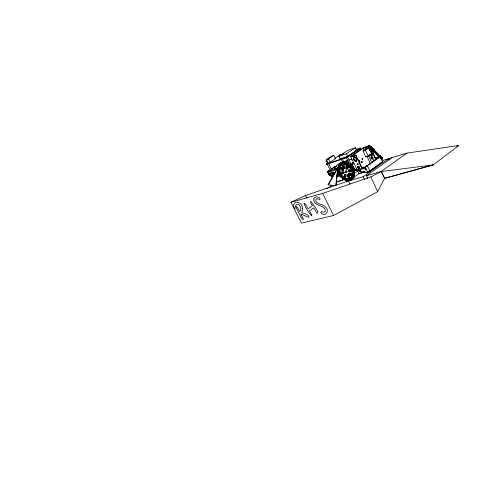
<?xml version="1.0" encoding="UTF-8"?>
<svg xmlns="http://www.w3.org/2000/svg" width="483" height="483" viewBox="0 0 483 483"><rect width="100%" height="100%" fill="white"/><g stroke="black" fill="none" stroke-linecap="round" stroke-linejoin="round"><path stroke-width="0.72" d="M373.003 149.996C371.801 150.738 374.162 149.893 372.055 150.104M374.253 150.587L373.444 150.116L372.942 150.956L376.535 154.385L372.942 150.956M365.426 168.012A0.773 0.568 54.2 0 1 365.094 168.265L359.31 169.298L364.816 168.464A0.773 0.568 54.2 0 0 365.196 167.975L365.22 166.913L380.079 156.709L379.644 156.74L379.614 157.79M370.056 155.665L369.622 155.967L370.799 155.508L370.376 154.518L370.799 155.508L370.087 154.958L370.829 154.373C370.383 153.896 371.083 156.395 372.514 154.868L368.203 146.464L369.024 145.769A0.761 0.568 55.8 0 1 369.893 146.258L375.194 157.434L375.828 157.947L377.078 157.609A0.761 0.568 54.2 0 1 377.954 158.11L377.615 158.352A0.761 0.568 54.2 0 0 376.74 157.85L375.52 158.189L374.85 157.669L369.549 146.494A0.761 0.568 55.8 0 0 368.68 146.005L364.188 147.556M333.831 172.89C329.165 176.47 327.009 172.618 333.536 172.183L329.521 173.554L328.712 174.52L329.738 175.486L333.524 175.963M359.014 161.576C358.199 159.619 359.636 162.765 359.31 160.779C358.217 162.173 360.457 160.278 358.398 161.159M353.858 171.785C357.197 169.189 349.396 165.065 353.236 163.061M354.111 171.604C357.535 169.074 349.33 164.763 353.852 163.151M382.301 158.382L382.216 157.832M370.129 150.304L369.404 148.323M381.075 157.669L381.135 158.702L381.467 158.333L381.141 157.609M352.451 166.381L352.3 167.076L351.884 166.394M327.082 160.664L327.154 161.225L326.164 161.564L326.194 160.779L326.737 160.754M368.807 147.955L368.789 147.695M381.111 157.995C381.534 159.487 382.138 158.056 380.876 157.875A0.948 0.712 53.9 0 1 381.214 159.553M373.401 160.392C376.088 161.841 370.884 159.758 374.579 160.477M380.519 156.033C378.726 156.383 383.164 157.778 381.811 159.275M380.966 157.79L381.135 158.702M369.96 150.442L369.199 148.311L370.141 149.935M345.182 168.03L344.566 168.754L342.996 167.305L342.725 166.267L343.153 165.216M343.22 165.47L343.449 166.991L345.019 168.44L344.119 167.903M339.573 163.671L340.038 163.049A2.337 0.326 -26.2 0 0 340.974 162.59C342.616 161.769 338.601 164.226 339.609 163.532M349.366 178.046L348.678 177.992L347.573 176.748L347.301 175.721L347.736 174.677M348.69 177.339L349.589 177.889L348.02 176.434L347.796 174.931L347.959 174.52L348.424 174.737M342.471 162.391C344.131 161.225 339.229 164.268 340.557 162.982M372.882 149.802L372.206 149.078L372.822 148.921L373.317 149.555L372.683 148.861M344.125 172.22L343.908 173.095L344.125 172.22L342.833 173.898L341.958 173.88L341.064 173.349L341.113 172.878L342.35 171.67M343.28 173.59L341.517 173.035L341.729 172.165L341.064 173.349L341.958 173.88M389.262 159.982L388.652 158.684L363.101 176.712L348.551 180.902C341.716 180.455 336.458 172.842 338.36 166.291L340.298 163.87L343.304 162.994C350.006 163.646 355.12 171.006 353.327 177.509L351.376 180.008L348.34 180.908C341.68 180.262 336.609 173.017 338.263 166.538L340.135 163.985L343.147 163C349.885 163.514 355.071 170.879 353.363 177.406L351.497 179.924L305.522 195.512L290.929 202.286L301.41 223.128L333.548 215.496L377.615 191.727L384.722 178.251L381.467 171.387L370.896 176.881L322.65 193.393L290.929 202.286M338.77 166.907L338.523 169.183L338.734 167.003L340.406 164.612L343.322 163.61L346.637 164.365L350.06 166.943L346.377 164.244L343.129 163.622L340.237 164.727L338.565 167.118C337.786 176.814 337.798 164.576 340.515 164.528M351.322 170.795L350.223 171.61L348.424 171.054L348.641 170.167L349.74 169.352L350.634 169.37M350.676 171.296L348.877 170.74L349.094 169.853L348.424 171.054L349.33 171.592M352.584 175.341L352.783 173.596L351.63 170.058L352.566 173.331L352.204 176.289L350.622 178.33L348.146 179.072C342.707 178.559 338.559 172.63 339.923 167.347L341.457 165.264C344.174 163.526 347.488 165.083 349.529 167.106M328.579 184.434L328.108 184.772L335.534 185.726L335.782 185.436L337.846 167.595L338.299 166.997M336.102 185.158L338.112 167.07L328.108 184.76L328.82 184.319M349.287 169.672L351.093 170.221L350.869 171.109L351.322 170.064L351.473 170.59L351.364 169.787M351.165 169.871L351.413 171.175M381.31 159.149L381.516 158.4L381.371 158.943M340.388 164.341L341.161 163.29L344.174 162.3C350.912 162.807 356.098 170.167 354.377 176.687L352.505 179.205L351.159 179.652L352.385 179.29L354.335 176.79C356.14 170.294 351.026 162.94 344.331 162.294L341.324 163.176L339.38 165.597M345.454 171.374C345.52 173.808 347.875 171.23 345.617 171.169M345.906 171.06L346.577 172.153M381.377 158.641L381.25 157.633M353.333 158.672L353.798 157.464L354.389 157.271L355.73 157.887L356.357 158.961L356.478 161.382M352.367 166.919L351.817 167.13M352.626 166.738L352.035 166.925M349.39 167.076L346.414 164.926L343.292 164.22L340.654 165.077L339.006 167.317L338.674 170.511L338.975 167.408L340.551 165.156L343.111 164.226C349.131 164.516 353.816 171.169 352.222 176.947L350.404 179.205L352.137 177.164C353.532 173.427 351.594 169.412 349.01 166.744M352.638 177.249C354.317 171.151 349.463 164.22 343.153 163.731L340.437 164.6M349.45 166.327C352.204 169.135 353.936 173.204 352.807 177.128L350.827 179.585M354.003 170.312L353.828 170.626M357.704 166.967L357.849 166.43M358.597 168.489L359.189 168.072L359.467 166.925L359.545 167.824L358.525 168.144M371.324 155.333L370.678 154.717L371.113 154.415M371.041 154.312L371.185 154.832M372.194 158.955L372.791 158.539C373.22 157.579 371.656 156.19 371.022 157.295L371.089 158.176L372.176 158.955M360.052 169.835L360.04 170.39M371.306 157.47L371.584 156.758M371.988 150.781C373.009 148.951 371.928 149.621 372.17 151.022M374.108 160.416C374.929 160.948 373.124 159.722 374.065 159.867M381.268 158.895L381.449 158.804M382.107 158.098L381.353 157.543L382.162 157.754M365.957 169.762L365.492 169.207L365.758 168.875M329.382 173.675L329.907 174.351L334.019 172.932M354.268 156.782L353.526 156.897L353.604 156.196M329.641 173.5L330.167 174.176L329.66 173.457M356.472 161.407L356.013 161.714L355.373 161.413L353.942 160.03L353.339 158.684M356.496 161.244L356.738 159.644M359.606 167.444L359.406 167.999M371.892 151.36L372.357 150.201C373.075 148.39 371.566 146.246 369.743 145.854L368.704 145.975M347.374 157.138C347.126 156.148 345.442 157.712 347.072 156.788M372.073 155.17L371.457 153.872L368.239 156.106L365.788 156.903L362.975 151.01L366.211 148.806L365.595 147.502L366.772 147.031C366.531 148.462 368.378 147.792 367.074 147.001L367.672 146.977M360.113 170.529C359.732 171.586 358.875 169.485 359.932 170.143M365.987 169.611C365.178 170.704 365.184 168.012 365.987 169.593M377.151 153.546L376.589 154.125L377.199 153.286L374.434 150.557L374.138 150.799M342.725 166.267L342.924 165.367L344.5 166.822L344.566 168.754L343.667 168.211M344.566 168.754L344.5 166.822L342.924 165.367M331.694 170.094L331.344 170.221L331.936 169.871L330.324 170.704L331.096 170.427M347.301 175.721L347.506 174.834L349.082 176.295L349.143 178.203L348.243 177.659M347.754 175.401L347.959 174.52M349.143 178.203L349.082 176.295L347.506 174.834M341.064 173.349L341.276 172.473M343.455 173.409L343.673 172.534L341.898 171.984M371.711 151.282L372.345 150.642L371.88 149.67L371.391 150.002L370.998 149.446L372.013 149.947M348.424 171.054L348.641 170.167M373.118 149.084C373.365 149.99 372.194 149.06 373.124 149.73M327.752 171.7L330.082 169.793M331.308 168.959C331.779 167.607 340.799 164.963 333.765 167.287M352.222 163.822L352.137 164.28M333.934 167.698L333.759 167.299M337.641 168.392L327.679 171.598L327.667 172.322L336.844 169.642M381.775 158.81L381.92 158.587M327.722 163.019L326.122 159.734L331.501 156.184L333.916 155.345L335.51 158.629L330.143 162.21L326.146 164.075L326.345 164.486L327.323 163.888M372.176 150.285C372.894 148.486 371.33 146.373 369.543 145.987L368.046 146.488M372.17 150.304L371.898 150.618M372.357 150.201L372.188 150.648L372.568 149.567L371.807 147.17L369.658 145.842L368.221 146.464M379.372 157.307L379.294 157.687M374.434 150.557L374.597 150.122L372.49 148.468M327.251 164.033L327.752 163.719L326.345 164.486L346.885 157.621L360.511 148.408L360.312 147.985L356.043 149.446M372.254 149.241L372.49 148.903L372.236 149.259M358.507 173.657L364.574 172.099M372.665 150.34L372.84 150.092M358.984 161.624L358.887 160.917M339.778 155.683C341.137 153.721 338.456 156.407 340.08 155.019M327.045 161.588L326.556 161.926L326.164 161.564M337.17 173.898L337.068 173.965M346.051 161.823L345.472 162.083M367.466 148.033L367.503 147.406M381.286 158.545L381.256 158.122L381.377 158.581M381.359 158.291L381.636 157.917M356.695 159.813L356.182 160.338L356.212 158.575L355.023 157.398L353.562 157.772M335.003 168.929L338.04 167.849M333.035 176.561L328.307 184.856L328.669 184.603M333.493 175.746L337.357 168.887M337.231 171.006L337.991 169.666M337.363 170.916L338.124 169.569M381.31 157.524C382.077 157.053 382.403 158.521 381.455 158.521M382.246 159.04L382.325 157.85L380.532 156.039M373.48 151.626L373.812 151.076L373.444 150.116M371.928 150.43L373.305 151.789L373.637 151.644M373.305 151.789L374.071 151.414L373.776 151.662M346.607 166.375L346.166 167.106L346.679 169.116L347.754 168.519L347.682 166.593L347.398 166.116L346.607 166.375L347.621 165.959M333.789 173.065L333.276 172.359M376.239 154.355L377.495 153.316L377.157 153.866M344.627 174.713L344.192 175.42L344.699 177.4L345.762 176.826L345.689 174.937L345.399 174.466L344.627 174.713L345.629 174.303M377.036 153.914L376.444 154.554L377.694 153.516L376.776 154.005L379.553 156.746L379.215 157.295L376.444 154.554L377.404 153.485L381.021 156.927M381.866 158.871L381.715 158.478L381.757 158.798M380.586 157.162L379.97 156.329M380.471 156.045L380.181 156.226L377.404 153.485M358.519 173.645L364.931 171.851M367.394 148.281L367.768 148.021L367.291 148.408M359.249 169.255L358.851 170.668L359.66 171.465L366.313 172.425L367.623 172.105L369.845 171.06L382.862 161.63L382.252 161.654L382.85 161.6L368.849 171.531M353.073 163.012L352.246 163.103M336.856 176.392L336.905 175.909L336.85 176.398M353.924 157.53L354.148 157.235L353.695 158.43L354.395 159.885M367.213 146.898L367.267 147.538L367.829 147.526M376.71 153.842L377.199 153.286M379.282 157.452L376.74 154.584L377.694 153.516M352.427 176.742L350.791 178.951L348.207 179.815C342.308 179.428 337.756 172.999 339.144 167.293L340.72 165.041L343.28 164.111C349.378 164.389 354.111 171.242 352.306 177.044L350.543 179.121L347.718 179.942L350.519 179.151M356.732 161.274L356.037 161.394M358.03 164.401L358.09 163.924L357.674 164.649L357.203 164.546L357.052 164.021L357.601 163.991M359.744 169.847L360.113 170.644M359.286 169.231L359.129 170.469M366.138 169.684L366.217 169.207M359.992 148.74L360.511 148.408L359.932 148.728M359.056 168.253C359.726 164.836 355.355 167.329 358.573 168.489M350.67 179.682L352.542 177.478C354.462 171.314 349.432 164.033 342.954 163.737M344.035 162.282L344.802 161.92M351.075 163.695L349.432 164.558L350.241 164.268M372.653 158.714L372.725 157.651L371.795 156.909M376.74 154.584L377.102 154.155M347.736 157.017L347.235 157.138M372.997 158.472L372.532 158.714L371.433 157.935L371.089 158.176M342.978 162.119L341.783 162.68L342.966 162.119L342.133 162.421M329.358 173.777L328.712 174.52L329.98 175.54L333.27 175.154L333.137 174.176L333.427 174.985M334.333 168.845L335.136 168.476L334.61 168.796M338.275 167.215L337.846 167.595M343.002 162.3L342.393 162.451L343.854 161.841M334.278 169.334L334.659 169.104M330.595 170.245L330.33 170.704M376.945 154.011L377.356 153.751M372.236 149.917L372.55 149.579L372.145 149.253M372.055 150.032L372.121 149.464M347.688 156.903L346.148 157.669M331.863 169.931L330.438 170.523M327.13 164.039L330.547 170.656M346.734 157.573L347.627 157.096M381.757 157.675C382.59 158.068 380.435 158.744 381.522 157.995M371.499 150.014L371.88 149.67M368.451 146.132L367.949 146.621L368.245 146.355M377.138 154.125L376.444 154.554M365.842 166.695L380.507 156.486L379.916 156.546L379.849 156.957L380.519 156.51L379.916 156.546M359.34 148.426L358.597 148.836L359.195 148.474M358.899 149.325L359.618 148.867M327.546 163.302C329.032 163.031 326.689 163.031 327.601 163.803L327.214 164.015L327.51 163.876M339.579 155.272L340.213 154.971M352.258 163.091L353.447 162.264M358.917 160.966L358.422 161.352L359.424 160.942M370.564 154.373L370.087 154.922L370.582 155.659M406.873 153.135L381.19 171.507L384.45 178.372L433.179 164.945L458.85 145.474L406.873 153.135L382.367 160.597M372.725 148.999L372.061 148.698M340.062 163.514L340.038 163.049L334.097 167.317M372.942 148.547L373.594 148.498M366.313 172.425L366.802 172.214L366.525 172.413M368.173 171.924L369.845 171.06L367.442 165.862L365.22 166.913L367.623 172.105L368.348 171.755M382.011 157.899L381.329 158.496L381.129 158.237M364.961 168.929L364.369 167.692L364.013 167.945A0.773 0.561 54.3 0 0 363.131 167.426L361.918 167.758L361.242 167.227L355.796 155.87A0.773 0.561 55.8 0 0 354.92 155.363L350.235 156.818L363.657 147.804M367.732 178.426L366.452 175.752L392.033 157.657M362.123 167.74L363.488 167.178A0.773 0.561 54.3 0 1 364.369 167.692M375.726 158.17L376.064 157.929M352.035 175.088C350.803 176.126 349.082 174.743 348.762 173.427L349.215 173.113L350.525 174.87L351.89 175.112M363.131 167.426L363.488 167.178M376.74 157.85L377.078 157.609M373.45 160.622L373.999 160.259M336.41 182L342.308 180.177A3.725 2.614 54.9 0 0 343.655 178.662M356.575 170.173L356.448 170.264A3.659 2.638 54.9 0 0 357.317 169.708A3.653 2.638 54.9 0 1 356.575 170.173L354.395 170.897M361.242 167.227L361.598 166.973L356.158 155.629A0.773 0.561 55.8 0 0 355.283 155.115L350.791 156.546L363.307 147.991M374.85 157.669L375.194 157.434M349.082 176.295L349.535 175.975M351.847 174.58L351.805 175.251L351.008 175.48M354.208 169.944L353.779 169.913M357.48 167.686L357.704 166.973M354.751 170.034L356.508 168.809M372.725 157.651L373.069 157.41M344.222 176.404L344.699 177.4L345.961 176.76L345.152 177.086L344.669 176.09L344.645 175.106L345.43 174.206M372.019 155.109L372.514 154.868L370.111 150.418M351.606 170.239L350.688 168.561M351.98 170.119L349.565 166.43M352.626 169.853L353.647 169.141M346.136 174.623L345.689 174.937L345.84 176.657L344.699 177.4M353.393 177.521L359.449 173.294M345.508 171.96L345.961 171.646M346.565 171.634L347.017 171.32M357.082 164.377L357.631 163.604M370.727 154.904L371.071 154.663M351.111 159.631L351.28 160.121M352.155 170.004L353.254 174.097L352.711 177.358L350.839 179.561L347.845 180.425C342.616 179.803 338.945 175.19 338.408 170.27M346.196 168.102L346.679 169.116L347.953 168.458L347.132 168.802L346.649 167.788L346.625 166.792L347.422 165.868M365.788 156.903L366.857 156.16M351.896 167.196L352.572 166.544M343.588 169.358L342.96 170.36L341.626 170.125L340.322 168.38L341.354 167.836M353.067 162.904L353.405 163.242M371.928 150.147L372.876 149.495M373.498 149.597L373.824 148.722M343.552 170.022L342.538 170.414M350.139 165.385L352.24 164.715L353.973 163.538M326.828 188.781L331.676 185.436M336.53 182.091L337.744 181.258M359.883 148.812L358.35 149.458L359.304 150.762M340.563 163.465L341.167 163.109M355.144 161.087L355.391 160.471L353.912 159.197L353.556 159.444L354.039 160.133M333.783 172.66L333.94 172.34M368.511 146.12L369.459 145.981L371.807 147.17M333.137 174.176L332.733 174.755L333.27 175.154M356.212 158.575L356.569 158.327L356.714 158.714M369.93 149.169L370.274 148.933M354.111 156.703L354.238 156.389M355.796 155.87L356.158 155.629M369.549 146.494L369.893 146.258M329.303 174.84L328.712 174.52L327.571 171.471L327.752 172.552L328.005 172.377M362.975 151.01L365.42 150.189L368.656 147.979L368.04 146.669L368.475 146.373L368.74 146.923M343.57 161.926L342.592 162.391M365.595 147.502L366.368 147.249L366.029 147.206M344.777 161.944L344.313 162.197M366.772 147.031L366.549 147.176C366.223 148.885 368.831 147.701 367.297 146.85M334.858 168.893L335.335 168.627M345.894 161.388L346.359 161.129M354.92 155.363L355.283 155.115M353.411 156.727L354.124 155.979M367.152 147.375L367.835 147.43M332.099 168.917L333.33 168.084M337.804 165.047L339.012 164.232M333.656 167.951L334.049 167.686M334.58 167.323L334.967 167.064M335.124 166.955L335.558 166.659M350.821 156.727L351.044 156.287L350.235 156.788L350.821 156.727L359.02 173.777M347.742 156.299L356.653 150.279L355.44 147.756L347.808 150.394L338.897 156.341L340.117 158.859L347.742 156.299L346.51 153.745L355.44 147.756M326.146 164.075L346.679 157.192L360.312 147.985M340.117 158.859L341.3 158.062M327.691 163.864L326.345 164.486L328.192 163.254M334.888 158.249L339.688 155.049L343.956 153.588M326.122 159.734L328.531 158.907L333.916 155.345M326.858 159.801L328.917 158.436M373.709 149.615L373.957 148.993M328.585 184.645L328.168 184.802M350.187 178.366L351.34 177.666L350.525 178.179M367.442 165.862L365.22 166.913M363.759 147.75L362.6 148.311L363.355 147.961M381.86 158.382L381.703 158.581M351.189 159.589L351.63 159.384M340.738 162.88L342.205 162.342L340.563 162.976M343.129 162.034L342.743 162.167M344.246 162.101L344.512 161.968M329.207 170.692L330.324 170.179L328.585 171.139L330.209 170.523M344.602 162.385L344.119 162.529M329.189 171.175L330.058 170.722M328.253 163.659C323.501 165.76 333.198 161.461 326.345 164.486M348.032 162.862L347.035 163.526L348.309 162.711M348.786 162.602L346.879 163.339L348.817 162.59M331.38 170.264L331.573 170.173M337.883 167.939L334.81 168.947M347.851 162.481L346.957 163.037L348.623 162.101M350.785 179.579L347.995 180.425L344.717 179.622L341.626 177.358L339.32 174.067L338.245 170.414L339.32 174.067M381.938 158.243L381.612 157.706L382.047 157.47L382.367 158.001M380.218 156.329L380.652 156.094M372.302 148.734L374.162 150.352L374.597 150.122M374.228 150.654L374.663 150.424M373.552 151.789L373.987 151.559M353.037 163.29L352.445 163.526L352.33 163.031M346.752 157.567L346.118 157.748M342.495 162.348L343.932 161.781M331.906 169.853L331.223 170.149M349.523 164.443L350.169 164.25M373.359 159.36L373.48 159.257M382.101 159.112L381.757 159.173L382.228 159.052M372.683 149.971L372.852 150.273M347.76 176.168L351.793 174.164M354.486 172.829L357.843 171.163M346.528 181.886L348.551 180.902L350.121 184.15M330.1 170.704L329.641 170.922M350.863 163.755L347.525 156.945M363.548 147.768L364.267 147.43M346.54 161.497C346.915 160.284 344.011 162.451 347.893 160.803M331.38 170.088L331.084 170.209L331.67 169.895M350.356 164.178L350.736 164.003M351.63 170.058L352.566 173.282L352.234 176.204L350.718 178.263L348.315 179.066L345.502 178.481L342.797 176.621L340.545 173.512C337.677 174.973 346.039 180.533 347.633 179.917M363.705 147.683L369.024 145.769M345.725 162.004L347.506 161.419M371.705 149.99C372.653 150.364 372.278 149.036 372.689 149.688M341.227 162.928L340.974 162.59L342.399 162.119M340.322 168.38L341.59 168.229L343.135 169.672L342.562 168.857L340.992 168.138L340.322 168.38L340.811 169.382M342.586 162.276L342.085 162.475L343.335 162.089M340.304 155.345L340.75 155.26M364.134 147.575L364.906 147.176L364.562 147.406L365.522 149.422M342.03 162.735L341.354 163.019L342.296 162.668L341.849 162.366M348.762 173.427L350.06 173.288L351.618 174.743L351.044 173.922L349.45 173.192L348.762 173.427L349.257 174.435M348.189 163.357L347.512 163.61L347.331 163.236M334.496 169.237L334.973 169.086L334.296 169.322M334.478 167.366L336.44 166.72L336.259 166.345M372.695 149.012L373.22 148.764L372.737 148.504M330.45 170.596L330.837 170.457M342.996 170.101L343.775 169.865L342.079 169.811L340.775 168.072L342.139 167.975M330.752 170.408L329.798 170.753L330.728 170.481L330.432 170.59M359.032 149.024L359.575 148.842M338.897 156.341L346.51 153.745M355.259 150.756L356.653 150.279M367.074 147.001L368.04 146.669M330.227 170.511L330.662 170.366M367.43 148.221L366.941 148.504M366.694 148.547L367.961 148.118M366.211 148.806L368.656 147.979M367.623 172.105L369.845 171.06M352.053 178.686L350.863 179.084L352.004 178.746M343.479 161.877L347.404 160.471M348.835 160L351.69 159.058M346.522 161.068L347.79 160.646M344.675 162.348L344.361 162.511M369.616 154.469L371.457 153.872M362.31 158.786L362.021 159.408L362.365 158.985L362.045 158.533L362.733 158.647L362.449 159.275L362.208 158.484L362.733 158.647L362.443 159.269L362.214 158.478L362.733 158.647M358.458 161.455L358.881 161.316M343.274 166.581L344.675 166.128M349.571 164.552L352.373 163.652L352.56 164.039M336.391 168.905L337.659 168.501L337.472 168.126M327.728 172.159L327.679 171.598M341.046 168.295L342.447 167.849M343.842 167.402L345.242 166.955M346.643 166.508L348.044 166.055M361.646 161.992C362.111 163.332 361.024 160.664 361.109 162.366C360.529 162.065 362.304 161.225 362.051 162.403C360.837 162.632 362.039 160.688 362.117 162.264C361.441 163.176 361.26 160.857 362.069 161.859M361.109 162.366L361.532 162.234M346.86 167.378L348.189 166.955M341.282 169.249L342.61 168.827M343.944 168.404L345.273 167.981M346.601 167.553L347.929 167.13M341.252 169.732L343.328 169.074M346.8 167.969L348.189 167.529M334.779 173.753L332.799 174.393L333.173 175.16M336.82 174.997L339.374 174.206M336.573 175.999L339.766 175.015M344.488 174.761L345.882 174.333M348.666 173.475L350.054 173.053M347.18 175.003L348.575 174.574M349.976 174.146L351.376 173.717M344.82 175.824L346.22 175.395M349.722 174.327L351.123 173.898M336.542 181.91L342.308 180.177M350.809 177.979L351.352 177.816M456.695 146.108L458.85 145.474M341.753 163.713L342.731 163.423M366.452 175.752L381.19 171.507L433.179 164.945M358.018 164.407L357.438 164.129M351.727 166.442L352.312 166.726M346.679 169.116L347.838 168.344L347.851 165.802M384.697 178.299L433.305 164.848M335.105 169.062L335.317 168.996M372.405 150.406L372.037 150.328M333.119 175.154L329.98 175.54L333.071 175.703M361.598 166.973L362.473 167.492M375.828 157.947L375.454 157.754M362.238 167.504L361.858 167.299M361.888 167.752L361.501 167.553M372.647 148.74L373.48 149.319M367.533 147.991L366.808 147.599M370.346 154.524L371.155 155.188M382.633 157.416C380.556 156.438 383.961 157.772 382.307 158.321M348.044 180.298L346.782 179.966L348.014 180.304M337.068 176.386L341.324 176.893M361.61 171.537L359.817 171.205L360.191 171.338L359.907 171.531L359.123 171.085L358.76 169.774L359.587 169.104L358.797 169.678L358.851 170.668M363.035 171.731L365.166 172.026M353.683 156.208L353.924 156.329M358.169 166.412L359.111 167.178M341.451 167.83L342.248 167.999M354.105 156.782L353.767 156.486M374.156 160.676L374.446 160.175M345.949 178.36L345.725 178.155M347.857 179.942L344.765 179.187L341.855 177.05M346.51 164.812L343.606 164.099L340.962 164.866L339.259 166.985C337.605 172.666 342.03 179.157 347.887 179.821M375.52 158.189L375.043 157.941M329.75 175.202L330.233 175.365L329.521 175.039M343.232 171.694L343.691 171.9M354.703 160.151L355.391 160.471L354.347 160.398M371.789 150.316L372.097 150.497M350.181 169.69L351.093 170.221M348.877 170.74L349.783 171.272M342.779 172.008L343.673 172.534M341.517 173.035L342.411 173.566M350.604 173.029L351.171 173.379M369.743 148.203L369.423 147.991L369.767 148.233M372.387 149.579L371.614 147.303M345.091 178.179L346.027 178.825L345.043 178.173M380.9 158.406L380.936 158.587M356.031 161.388L355.5 160.839M358.513 168.138L357.837 167.438M345.212 178.052L346.063 178.674M346.685 164.86L349.601 167.003M349.547 167.118L346.903 165.174L344.047 164.468L341.59 165.174L340.002 167.148L339.579 169.992L340.545 173.512M343.842 165.271L344.276 165.597M359.4 170.885L359.75 171.169M373.878 149.887L377.495 153.316M382.252 157.12L382.79 157.754L382.319 158.092L382.017 157.579M373.178 149.15L373.311 149.567M373.812 151.076L376.577 153.805M329.213 173.783L332.721 177.575M329.937 174.961L332.437 177.666M373.902 160.543L373.739 160.217M351.401 166.4L352.566 168.066L351.419 166.418M367.726 147.273L367.309 148.136L366.585 147.732M349.71 174.115L349.215 173.113M381.956 157.844L381.763 157.452M370.352 154.095L370.678 154.717M305.522 195.512L306.88 198.127M322.65 193.393L333.548 215.496M340.775 168.072L341.27 169.068M328.79 163.985L331.35 169.237M327.915 172.099L328.645 173.687M334.423 166.949L334.598 167.317M334.997 168.482L335.178 168.857M334.948 168.941L335.13 169.316M334.453 168.857L334.634 169.231M328.531 158.907L330.143 162.21M344.156 162.258L344.337 162.632M342.821 159.746L343.449 161.044M339.688 155.049L339.887 155.46M341.107 159.185L342.676 162.427M340.497 163.284L340.672 163.652M352.379 163.115L352.566 163.502M346.679 157.192L346.885 157.621M346.389 157.712L349.668 164.504M349.149 169.521L350.109 171.507M363.101 176.712L364.381 179.374M359.334 148.516L359.533 148.939M358.682 148.734L358.887 149.156M344.669 176.09L345.152 177.086M368.396 155.466L371.916 162.843M365.42 150.189L368.239 156.106M363.023 148.166L364.254 150.75M367.032 156.57L370.709 164.292M346.649 167.788L347.132 168.802M371.475 149.947L371.94 150.925M380.199 156.854L382.542 161.98M370.896 176.881L377.615 191.727M356.569 158.327L356.75 158.907M352.137 164.371L352.24 164.715M338.414 170.324L339.271 173.228M372.791 158.883L372.254 156.939L372.791 158.901M372.097 157.549L372.429 158.762M359.467 166.925L359.6 167.42M353.224 173.753L353.236 174.176M343.522 178.758A3.725 2.614 54.9 0 1 342.175 180.274M372.079 149.181A0.942 0.706 55.3 0 1 372.218 150.865M367.46 148.366A1.703 1.268 55.5 0 1 367.871 148.094M369.453 148.649A1.703 1.268 55.5 0 1 369.912 150.575M354.721 170.046L354.528 170.94L354.969 170.36L354.812 169.34L354.721 170.046M313.896 198.942C312.851 206.627 325.029 204.291 325.451 210.968L324.075 212.236L321.503 211.614L320.646 212.218C324.86 218.425 330.692 210.171 324.86 206.476C322.39 203.669 314.505 204.158 315.84 199.219L317.114 198.761A8.742 5.669 54.4 0 1 319.287 199.431L320.102 199.135L319.649 198.102A6.75 4.389 54.7 0 0 316.419 196.859L314.421 197.77L313.896 198.942M302.539 208.656L301.875 212.423C303.952 214.005 308.734 213.848 308.987 217.072L308.015 217.181L300.794 213.872L303.276 218.612L303.396 219.252L302.702 219.385L301.664 218.298L298.79 212.858L296.037 207.231L296.272 206.476L297.631 207.563L299.569 211.469C302.02 209.731 300.637 205.776 298.409 204.472L297.148 204.333L296.097 204.877L294.92 207.599L295.059 209.042L294.521 208.898C289.836 200.614 302.418 200.01 302.539 208.656M354.407 172.86L354.274 174.013L353.876 171.03L354.407 172.86M311.819 215.02L311.704 215.478L310.792 215.116L309.144 212.961L305.624 207.358L304.073 203.723L304.362 203.415L305.268 203.904L308.118 208.692L312.459 205.873L310.756 203.029L310.533 202.021L310.817 201.483L311.324 201.628C311.722 203.572 320.646 212.876 317.059 213.371L313.684 207.919L309.422 210.805L311.819 215.02M335.039 169.267L335.468 169.026L335.015 169.291M346.13 179.809C343.093 179.175 340.956 176.512 339.489 173.946L341.795 177.237L344.784 179.453L346.13 179.809M349.614 167.16L351.219 169.473L349.614 167.16M339.682 173.952L338.68 170.577L339.682 173.952M371.644 158.913L371.107 156.969L371.644 158.931M345.617 171.525A0.894 0.634 55 0 0 346.824 172.34A0.894 0.634 55 0 0 346.54 170.928A0.894 0.634 55 0 0 345.617 171.525"/></g></svg>
